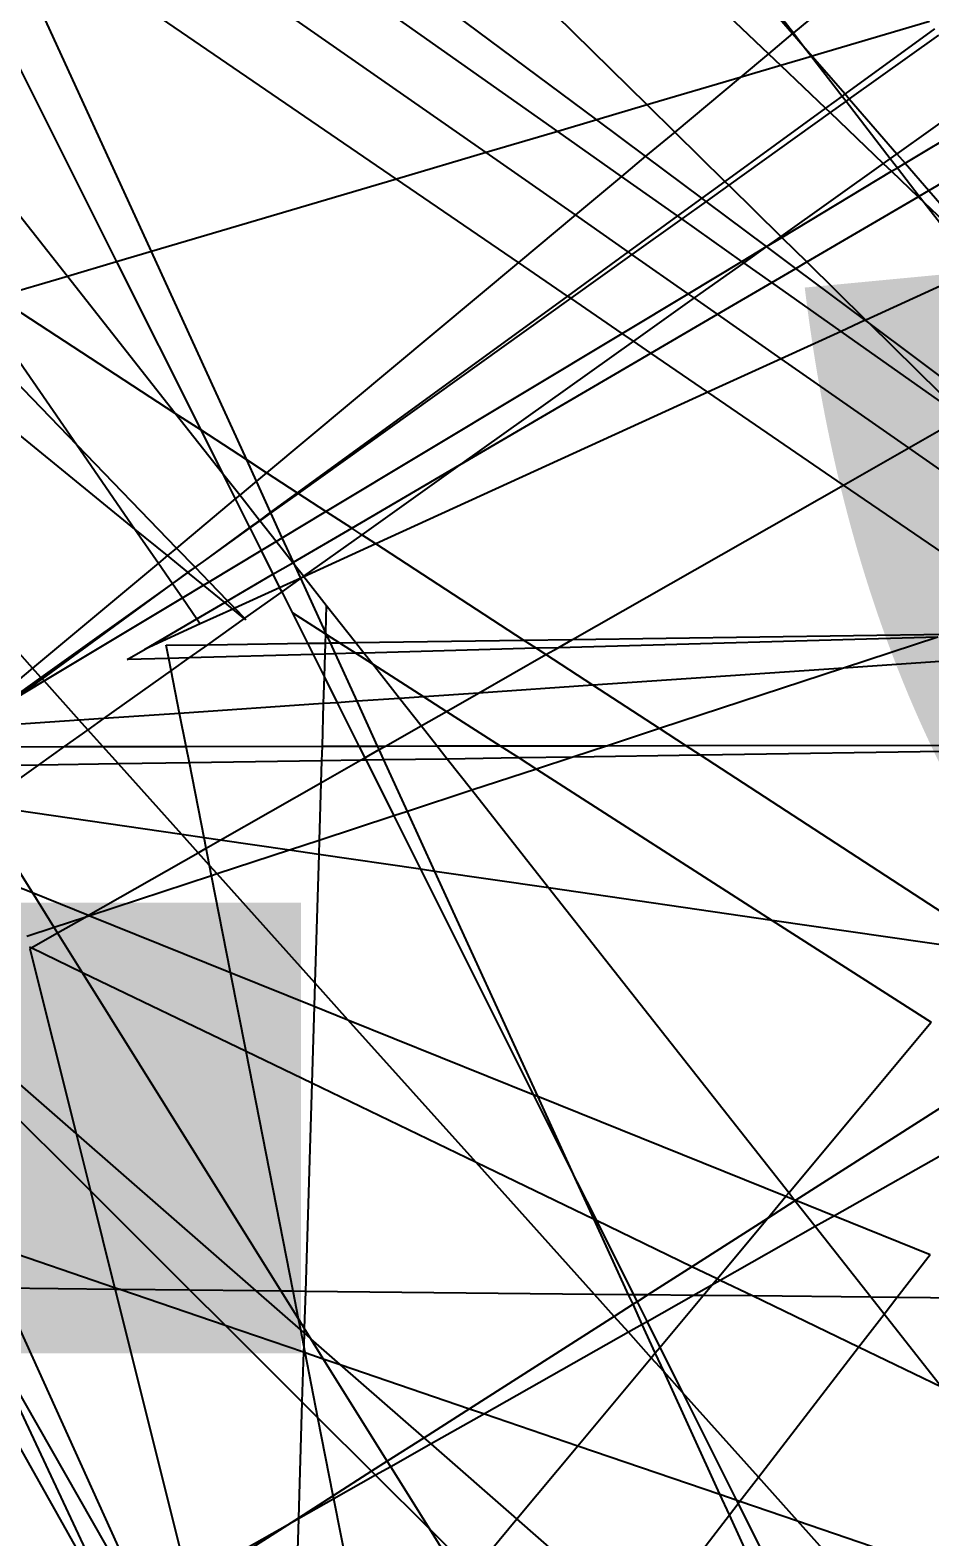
# Model space of a CAD drawing. Header units: metres. Extents: x 0 to 1324930, y 0 to 1631912.
# Drawn here: x 253733.53 to 253736.79, y 1630710.01 to 1630715.46 of the extents above; entities that cross this region are included whole.
import ezdxf

# ---------------------------------------------------------------- set-up
doc = ezdxf.new("R2010")
doc.units = ezdxf.units.M
doc.header["$MEASUREMENT"] = 0
doc.layers.add('limites_parcelles', color=7, linetype='Continuous')
doc.layers.add('Numero_TF', color=7, linetype='Continuous', lineweight=0)
doc.styles.add('Style-Arial', font='arial.ttf')

msp = doc.modelspace()

# ---------------------------------------------------------------- linework, layer by layer
at = {"layer": 'limites_parcelles'}
for p, q in [((253733.91277, 1630718.52804), (253736.29219, 1630715.44499)), ((253733.87153, 1630718.23282), (253736.28965, 1630715.44286)), ((253733.79303, 1630717.67099), (253736.20222, 1630715.36983)), ((253733.72591, 1630717.19064), (253735.76392, 1630715.18466)), ((253735.58176, 1630715.13075), (253733.64071, 1630716.58083)), ((253735.44053, 1630715.08896), (253733.61256, 1630716.37939)), ((253735.18197, 1630715.01244), (253733.57821, 1630716.13348)), ((253734.85782, 1630714.91652), (253733.53478, 1630715.82268)), ((253736.62921, 1630715.72655), (253736.29219, 1630715.44499)), ((253733.97185, 1630714.65434), (253733.51203, 1630715.65986)), ((253736.28965, 1630715.44286), (253736.20222, 1630715.36983)), ((253736.29219, 1630715.44499), (253736.28965, 1630715.44286)), ((253736.28965, 1630715.44286), (253736.32786, 1630715.39878)), ((253736.29219, 1630715.44499), (253736.32786, 1630715.39878)), ((253736.78473, 1630715.48674), (253736.36044, 1630715.36118)), ((253736.80214, 1630715.4599), (253736.47896, 1630715.22444)), ((253736.81675, 1630715.43738), (253736.49444, 1630715.20658)), ((253736.32786, 1630715.39878), (253736.35754, 1630715.36032)), ((253736.32786, 1630715.39878), (253736.36044, 1630715.36118)), ((253733.47112, 1630715.36703), (253733.84619, 1630714.61715)), ((253736.20222, 1630715.36983), (253736.09941, 1630715.28394)), ((253736.24656, 1630715.32748), (253736.09941, 1630715.28394)), ((253736.20222, 1630715.36983), (253736.24656, 1630715.32748)), ((253736.35754, 1630715.36032), (253736.24656, 1630715.32748)), ((253736.24656, 1630715.32748), (253736.40832, 1630715.17297)), ((253736.36044, 1630715.36118), (253736.35754, 1630715.36032)), ((253736.35754, 1630715.36032), (253736.46837, 1630715.21672)), ((253736.36044, 1630715.36118), (253736.47896, 1630715.22444)), ((253736.09941, 1630715.28394), (253735.76392, 1630715.18466)), ((253736.09941, 1630715.28394), (253735.86339, 1630715.08675)), ((253736.46837, 1630715.21672), (253736.40832, 1630715.17297)), ((253736.47896, 1630715.22444), (253736.46837, 1630715.21672)), ((253736.46837, 1630715.21672), (253736.48268, 1630715.19817)), ((253736.47896, 1630715.22444), (253736.49444, 1630715.20658)), ((253736.95955, 1630715.21717), (253736.66633, 1630715.00826)), ((253735.76392, 1630715.18466), (253735.58176, 1630715.13075)), ((253735.76392, 1630715.18466), (253735.86339, 1630715.08675)), ((253736.40832, 1630715.17297), (253736.04485, 1630714.90814)), ((253736.40832, 1630715.17297), (253736.42511, 1630715.15694)), ((253736.48268, 1630715.19817), (253736.42511, 1630715.15694)), ((253736.49444, 1630715.20658), (253736.48268, 1630715.19817)), ((253736.48268, 1630715.19817), (253736.64241, 1630714.99121)), ((253736.49444, 1630715.20658), (253736.66633, 1630715.00826)), ((253735.58176, 1630715.13075), (253735.44053, 1630715.08896)), ((253735.75824, 1630714.99891), (253735.58176, 1630715.13075)), ((253736.42511, 1630715.15694), (253736.05867, 1630714.89454)), ((253736.42511, 1630715.15694), (253736.61732, 1630714.97334)), ((253736.69606, 1630714.97395), (253736.99905, 1630715.15627)), ((253735.44053, 1630715.08896), (253735.18197, 1630715.01244)), ((253735.67115, 1630714.92615), (253735.44053, 1630715.08896)), ((253735.86339, 1630715.08675), (253735.75824, 1630714.99891)), ((253735.86339, 1630715.08675), (253736.04485, 1630714.90814)), ((253735.18197, 1630715.01244), (253734.85782, 1630714.91652)), ((253735.50454, 1630714.78696), (253735.18197, 1630715.01244)), ((253735.75824, 1630714.99891), (253735.67115, 1630714.92615)), ((253735.96126, 1630714.84724), (253735.75824, 1630714.99891)), ((253736.66633, 1630715.00826), (253736.64241, 1630714.99121)), ((253736.66633, 1630715.00826), (253736.69606, 1630714.97395)), ((253736.78157, 1630714.8753), (253737.07126, 1630715.04492)), ((253736.61732, 1630714.97334), (253736.24681, 1630714.70936)), ((253736.25042, 1630714.7058), (253736.64736, 1630714.94465)), ((253736.64241, 1630714.99121), (253736.61732, 1630714.97334)), ((253736.61732, 1630714.97334), (253736.64736, 1630714.94465)), ((253736.64241, 1630714.99121), (253736.66852, 1630714.95738)), ((253736.64736, 1630714.94465), (253736.66852, 1630714.95738)), ((253736.64736, 1630714.94465), (253736.74338, 1630714.85293)), ((253736.66852, 1630714.95738), (253736.69606, 1630714.97395)), ((253736.66852, 1630714.95738), (253736.74734, 1630714.85525)), ((253736.69606, 1630714.97395), (253736.78157, 1630714.8753)), ((253733.66842, 1630714.56455), (253733.40567, 1630714.8986)), ((253734.85782, 1630714.91652), (253733.97185, 1630714.65434)), ((253735.29841, 1630714.61475), (253734.85782, 1630714.91652)), ((253735.67115, 1630714.92615), (253735.50454, 1630714.78696)), ((253735.8735, 1630714.7833), (253735.67115, 1630714.92615)), ((253736.04485, 1630714.90814), (253735.96126, 1630714.84724)), ((253736.05867, 1630714.89454), (253735.97661, 1630714.83577)), ((253736.04485, 1630714.90814), (253736.05867, 1630714.89454)), ((253736.05867, 1630714.89454), (253736.24681, 1630714.70936)), ((253735.96126, 1630714.84724), (253735.8735, 1630714.7833)), ((253735.97661, 1630714.83577), (253735.88852, 1630714.7727)), ((253735.97661, 1630714.83577), (253735.96126, 1630714.84724)), ((253736.19512, 1630714.67253), (253735.97661, 1630714.83577)), ((253736.34057, 1630714.61707), (253736.74338, 1630714.85293)), ((253736.74338, 1630714.85293), (253736.74734, 1630714.85525)), ((253736.74338, 1630714.85293), (253736.76523, 1630714.83206)), ((253736.74734, 1630714.85525), (253736.78157, 1630714.8753)), ((253736.74734, 1630714.85525), (253736.76523, 1630714.83206)), ((253736.78157, 1630714.8753), (253737.00797, 1630714.61409)), ((253735.50454, 1630714.78696), (253735.29841, 1630714.61475)), ((253735.69541, 1630714.65354), (253735.50454, 1630714.78696)), ((253735.8735, 1630714.7833), (253735.69541, 1630714.65354)), ((253735.88852, 1630714.7727), (253735.8735, 1630714.7833)), ((253736.76523, 1630714.83206), (253736.95288, 1630714.58893)), ((253736.76523, 1630714.83206), (253736.99814, 1630714.6096)), ((253735.88852, 1630714.7727), (253735.70892, 1630714.64409)), ((253736.10621, 1630714.61903), (253735.88852, 1630714.7727)), ((253736.10621, 1630714.61903), (253736.19511, 1630714.67252)), ((253736.19511, 1630714.67252), (253736.11315, 1630714.61413)), ((253736.19511, 1630714.67252), (253736.19512, 1630714.67253)), ((253736.24681, 1630714.70936), (253736.19512, 1630714.67253)), ((253736.19512, 1630714.67253), (253736.25042, 1630714.7058)), ((253736.30065, 1630714.59369), (253736.19512, 1630714.67253)), ((253736.24681, 1630714.70936), (253736.25042, 1630714.7058)), ((253736.25042, 1630714.7058), (253736.34057, 1630714.61707)), ((253733.84619, 1630714.61715), (253733.66842, 1630714.56455)), ((253733.97185, 1630714.65434), (253733.84619, 1630714.61715)), ((253733.84619, 1630714.61715), (253734.15024, 1630714.00926)), ((253734.31629, 1630713.90112), (253733.97185, 1630714.65434)), ((253735.69541, 1630714.65354), (253735.4756, 1630714.49339)), ((253735.70892, 1630714.64409), (253735.48729, 1630714.48539)), ((253735.70892, 1630714.64409), (253735.69541, 1630714.65354)), ((253735.91198, 1630714.50216), (253735.70892, 1630714.64409)), ((253735.91198, 1630714.50216), (253736.10621, 1630714.61903)), ((253736.11315, 1630714.61413), (253736.10621, 1630714.61903)), ((253736.30065, 1630714.59369), (253736.34057, 1630714.61707)), ((253736.34057, 1630714.61707), (253736.5542, 1630714.4068)), ((253733.66842, 1630714.56455), (253733.41348, 1630714.4891)), ((253734.05787, 1630714.06942), (253733.66842, 1630714.56455)), ((253735.29841, 1630714.61475), (253734.38817, 1630713.8543)), ((253735.4756, 1630714.49339), (253735.29841, 1630714.61475)), ((253736.11315, 1630714.61413), (253735.9342, 1630714.48663)), ((253736.21398, 1630714.54294), (253736.11315, 1630714.61413)), ((253736.21398, 1630714.54294), (253736.30065, 1630714.59369)), ((253736.5521, 1630714.40584), (253736.30065, 1630714.59369)), ((253736.95288, 1630714.58893), (253736.5542, 1630714.4068)), ((253736.01789, 1630714.42812), (253736.21398, 1630714.54294)), ((253736.46474, 1630714.36593), (253736.21398, 1630714.54294)), ((253733.34786, 1630714.46968), (253733.70256, 1630713.95513)), ((253734.05787, 1630714.06942), (253733.41348, 1630714.4891)), ((253735.4756, 1630714.49339), (253734.4992, 1630713.78199)), ((253735.48729, 1630714.48539), (253734.50224, 1630713.78001)), ((253735.48729, 1630714.48539), (253735.4756, 1630714.49339)), ((253735.67287, 1630714.35828), (253735.48729, 1630714.48539)), ((253735.67287, 1630714.35828), (253735.91198, 1630714.50216)), ((253735.9342, 1630714.48663), (253735.71426, 1630714.32993)), ((253735.9342, 1630714.48663), (253735.91198, 1630714.50216)), ((253736.01789, 1630714.42812), (253735.9342, 1630714.48663)), ((253735.77691, 1630714.28702), (253736.01789, 1630714.42812)), ((253736.24831, 1630714.26706), (253736.01789, 1630714.42812)), ((253736.5521, 1630714.40584), (253736.46474, 1630714.36593)), ((253736.5542, 1630714.4068), (253736.5521, 1630714.40584)), ((253736.56482, 1630714.39634), (253736.5521, 1630714.40584)), ((253736.5542, 1630714.4068), (253736.56482, 1630714.39634)), ((253734.60289, 1630713.71445), (253735.67287, 1630714.35828)), ((253735.71426, 1630714.32993), (253735.67287, 1630714.35828)), ((253736.46474, 1630714.36593), (253736.24831, 1630714.26706)), ((253736.90407, 1630714.05579), (253736.46474, 1630714.36593)), ((253736.56482, 1630714.39634), (253736.90834, 1630714.05822)), ((253736.9702, 1630714.0935), (253736.56482, 1630714.39634)), ((253733.32802, 1630714.34284), (253733.70256, 1630713.95513)), ((253735.71426, 1630714.32993), (253735.0872, 1630713.88316)), ((253735.77691, 1630714.28702), (253735.71426, 1630714.32993)), ((253735.0872, 1630713.88316), (253735.77691, 1630714.28702)), ((253735.98301, 1630714.14586), (253735.77691, 1630714.28702)), ((253736.24831, 1630714.26706), (253735.98301, 1630714.14586)), ((253736.70938, 1630713.94477), (253736.24831, 1630714.26706)), ((253733.91262, 1630713.65039), (253733.3011, 1630714.15014)), ((253735.98301, 1630714.14586), (253734.78254, 1630713.59745)), ((253736.47322, 1630713.81011), (253735.98301, 1630714.14586)), ((253734.22892, 1630713.85195), (253734.05787, 1630714.06942)), ((253734.15024, 1630714.00926), (253734.05787, 1630714.06942)), ((253736.70938, 1630713.94477), (253736.90407, 1630714.05579)), ((253734.15024, 1630714.00926), (253734.22892, 1630713.85195)), ((253734.31629, 1630713.90112), (253734.15024, 1630714.00926)), ((253733.70256, 1630713.95513), (253733.91262, 1630713.65039)), ((253733.70256, 1630713.95513), (253734.06266, 1630713.58235)), ((253736.47322, 1630713.81011), (253736.70938, 1630713.94477)), ((253737.40949, 1630713.45538), (253736.70938, 1630713.94477)), ((253734.35165, 1630713.82378), (253734.31629, 1630713.90112)), ((253734.38817, 1630713.8543), (253734.31629, 1630713.90112)), ((253734.38817, 1630713.8543), (253734.35165, 1630713.82378)), ((253734.4992, 1630713.78199), (253734.38817, 1630713.8543)), ((253734.69578, 1630713.65396), (253735.0872, 1630713.88316)), ((253735.0872, 1630713.88316), (253734.73221, 1630713.63023)), ((253734.22892, 1630713.85195), (253734.27503, 1630713.75977)), ((253734.29096, 1630713.77308), (253734.22892, 1630713.85195)), ((253734.35165, 1630713.82378), (253734.29096, 1630713.77308)), ((253734.40286, 1630713.7118), (253734.35165, 1630713.82378)), ((253735.49382, 1630713.25164), (253736.47322, 1630713.81011)), ((253737.12678, 1630713.36248), (253736.47322, 1630713.81011)), ((253734.27503, 1630713.75977), (253734.06266, 1630713.58235)), ((253734.29096, 1630713.77308), (253734.27503, 1630713.75977)), ((253734.27503, 1630713.75977), (253734.32676, 1630713.65635)), ((253734.36236, 1630713.68229), (253734.29096, 1630713.77308)), ((253734.4992, 1630713.78199), (253734.40286, 1630713.7118)), ((253734.50224, 1630713.78001), (253734.40388, 1630713.70957)), ((253734.50224, 1630713.78001), (253734.4992, 1630713.78199)), ((253734.60289, 1630713.71445), (253734.50224, 1630713.78001)), ((253734.40286, 1630713.7118), (253734.36236, 1630713.68229)), ((253734.40388, 1630713.70957), (253734.36359, 1630713.68073)), ((253734.40388, 1630713.70957), (253734.40286, 1630713.7118)), ((253734.44507, 1630713.61949), (253734.40388, 1630713.70957)), ((253734.44507, 1630713.61949), (253734.60289, 1630713.71445)), ((253734.69578, 1630713.65396), (253734.60289, 1630713.71445)), ((253733.91262, 1630713.65039), (253733.99721, 1630713.52768)), ((253734.02964, 1630713.55476), (253733.91262, 1630713.65039)), ((253734.32676, 1630713.65635), (253734.1671, 1630713.54003)), ((253734.32749, 1630713.65488), (253734.1671, 1630713.54003)), ((253734.36236, 1630713.68229), (253734.32676, 1630713.65635)), ((253734.32676, 1630713.65635), (253734.32749, 1630713.65488)), ((253734.36359, 1630713.68073), (253734.32749, 1630713.65488)), ((253734.32749, 1630713.65488), (253734.3683, 1630713.57329)), ((253734.36359, 1630713.68073), (253734.36236, 1630713.68229)), ((253734.42246, 1630713.60589), (253734.36359, 1630713.68073)), ((253734.48559, 1630713.53088), (253734.69578, 1630713.65396)), ((253734.73221, 1630713.63023), (253734.69578, 1630713.65396)), ((253734.06266, 1630713.58235), (253734.02964, 1630713.55476)), ((253734.06266, 1630713.58235), (253734.12954, 1630713.51313)), ((253734.3683, 1630713.57329), (253734.42246, 1630713.60589)), ((253734.42246, 1630713.60589), (253734.44507, 1630713.61949)), ((253734.48276, 1630713.52923), (253734.42246, 1630713.60589)), ((253734.48559, 1630713.53088), (253734.44507, 1630713.61949)), ((253734.73221, 1630713.63023), (253734.52143, 1630713.48006)), ((253734.78254, 1630713.59745), (253734.52252, 1630713.47867)), ((253734.78254, 1630713.59745), (253734.73221, 1630713.63023)), ((253735.3174, 1630713.24911), (253734.78254, 1630713.59745)), ((253733.99721, 1630713.52768), (253733.54255, 1630713.14783)), ((253734.02964, 1630713.55476), (253733.99721, 1630713.52768)), ((253733.99721, 1630713.52768), (253734.04766, 1630713.4545)), ((253734.10345, 1630713.49445), (253734.02964, 1630713.55476)), ((253734.1671, 1630713.54003), (253734.12954, 1630713.51313)), ((253734.1671, 1630713.54003), (253734.12981, 1630713.51285)), ((253734.18055, 1630713.46032), (253734.3683, 1630713.57329)), ((253734.3683, 1630713.57329), (253734.41127, 1630713.48737)), ((253734.41127, 1630713.48737), (253734.48276, 1630713.52923)), ((253734.48276, 1630713.52923), (253734.48559, 1630713.53088)), ((253734.49133, 1630713.51833), (253734.48276, 1630713.52923)), ((253734.49133, 1630713.51833), (253734.48559, 1630713.53088)), ((253734.10345, 1630713.49445), (253734.04766, 1630713.4545)), ((253734.10396, 1630713.49402), (253734.04835, 1630713.4535)), ((253734.12954, 1630713.51313), (253734.10345, 1630713.49445)), ((253734.10396, 1630713.49402), (253734.10345, 1630713.49445)), ((253734.12981, 1630713.51285), (253734.10396, 1630713.49402)), ((253734.16019, 1630713.44807), (253734.10396, 1630713.49402)), ((253734.12954, 1630713.51313), (253734.12981, 1630713.51285)), ((253734.12981, 1630713.51285), (253734.18055, 1630713.46032)), ((253734.24722, 1630713.39131), (253734.41127, 1630713.48737)), ((253734.41127, 1630713.48737), (253734.43551, 1630713.43892)), ((253734.51172, 1630713.47374), (253734.43551, 1630713.43892)), ((253734.51193, 1630713.47328), (253734.44291, 1630713.42411)), ((253734.51172, 1630713.47374), (253734.49133, 1630713.51833)), ((253734.52143, 1630713.48006), (253734.49133, 1630713.51833)), ((253734.51407, 1630713.47481), (253734.51172, 1630713.47374)), ((253734.51193, 1630713.47328), (253734.51172, 1630713.47374)), ((253734.51407, 1630713.47481), (253734.51193, 1630713.47328)), ((253734.60119, 1630713.27809), (253734.51193, 1630713.47328)), ((253734.52143, 1630713.48006), (253734.51407, 1630713.47481)), ((253734.52252, 1630713.47867), (253734.51407, 1630713.47481)), ((253734.52252, 1630713.47867), (253734.52143, 1630713.48006)), ((253734.60415, 1630713.3749), (253734.52252, 1630713.47867)), ((253734.04766, 1630713.4545), (253733.5726, 1630713.11431)), ((253734.04835, 1630713.4535), (253733.57663, 1630713.10981)), ((253734.04766, 1630713.4545), (253734.04835, 1630713.4535)), ((253734.04835, 1630713.4535), (253734.08378, 1630713.4021)), ((253734.08378, 1630713.4021), (253734.16019, 1630713.44807)), ((253734.16019, 1630713.44807), (253734.18055, 1630713.46032)), ((253734.23699, 1630713.38532), (253734.16019, 1630713.44807)), ((253734.18055, 1630713.46032), (253734.24722, 1630713.39131)), ((253734.43551, 1630713.43892), (253734.27296, 1630713.36466)), ((253734.44291, 1630713.42411), (253734.30823, 1630713.32815)), ((253734.43551, 1630713.43892), (253734.44291, 1630713.42411)), ((253734.44291, 1630713.42411), (253734.48012, 1630713.34972)), ((253733.54255, 1630713.14783), (253733.3203, 1630713.39571)), ((253733.58413, 1630713.10145), (253734.08378, 1630713.4021)), ((253734.08378, 1630713.4021), (253734.13608, 1630713.32623)), ((253734.13608, 1630713.32623), (253734.23699, 1630713.38532)), ((253734.23699, 1630713.38532), (253734.24722, 1630713.39131)), ((253734.26609, 1630713.36153), (253734.23699, 1630713.38532)), ((253734.24722, 1630713.39131), (253734.27296, 1630713.36466)), ((253734.27296, 1630713.36466), (253734.26609, 1630713.36153)), ((253734.27296, 1630713.36466), (253734.30823, 1630713.32815)), ((253734.60415, 1630713.3749), (253734.60119, 1630713.27809)), ((253734.70994, 1630713.2404), (253734.60415, 1630713.3749)), ((253733.9489, 1630713.21663), (253734.13608, 1630713.32623)), ((253734.13608, 1630713.32623), (253734.14871, 1630713.3079)), ((253734.26609, 1630713.36153), (253734.14871, 1630713.3079)), ((253734.30754, 1630713.32766), (253734.17429, 1630713.23272)), ((253734.30754, 1630713.32766), (253734.26609, 1630713.36153)), ((253734.30823, 1630713.32815), (253734.30754, 1630713.32766)), ((253734.31308, 1630713.32313), (253734.30754, 1630713.32766)), ((253734.30823, 1630713.32815), (253734.31308, 1630713.32313)), ((253734.48012, 1630713.34972), (253734.53605, 1630713.23791)), ((253734.48012, 1630713.34972), (253734.60101, 1630713.27215)), ((253734.14871, 1630713.3079), (253733.9489, 1630713.21663)), ((253734.60101, 1630713.27215), (253734.59999, 1630713.23882)), ((253734.60119, 1630713.27809), (253734.60101, 1630713.27215)), ((253734.60101, 1630713.27215), (253734.60511, 1630713.26952)), ((253734.60511, 1630713.26952), (253734.60119, 1630713.27809)), ((253734.61902, 1630713.2391), (253734.60511, 1630713.26952)), ((253734.60511, 1630713.26952), (253734.65179, 1630713.23957)), ((253736.81492, 1630713.26), (253735.44164, 1630713.22188)), ((253735.49382, 1630713.25164), (253736.84857, 1630713.27106)), ((253736.81492, 1630713.26), (253736.47342, 1630713.14777)), ((253733.88404, 1630713.17865), (253733.9489, 1630713.21663)), ((253734.02575, 1630713.23059), (253734.17429, 1630713.23272)), ((253734.03512, 1630713.18284), (253734.02575, 1630713.23059)), ((253734.17429, 1630713.23272), (253734.10708, 1630713.18484)), ((253734.17429, 1630713.23272), (253734.53605, 1630713.23791)), ((253734.53605, 1630713.23791), (253734.59999, 1630713.23882)), ((253734.53605, 1630713.23791), (253734.55635, 1630713.19731)), ((253734.59999, 1630713.23882), (253734.59876, 1630713.19848)), ((253734.59999, 1630713.23882), (253734.61902, 1630713.2391)), ((253734.61902, 1630713.2391), (253734.65179, 1630713.23957)), ((253734.6371, 1630713.19955), (253734.61902, 1630713.2391)), ((253734.71096, 1630713.2016), (253734.6371, 1630713.19955)), ((253734.65179, 1630713.23957), (253734.70994, 1630713.2404)), ((253734.65179, 1630713.23957), (253734.71096, 1630713.2016)), ((253734.70994, 1630713.2404), (253735.3174, 1630713.24911)), ((253734.73983, 1630713.2024), (253734.70994, 1630713.2404)), ((253734.73983, 1630713.2024), (253734.71096, 1630713.2016)), ((253734.71096, 1630713.2016), (253734.77051, 1630713.16339)), ((253735.36257, 1630713.21968), (253734.73983, 1630713.2024)), ((253734.77051, 1630713.16339), (253734.73983, 1630713.2024)), ((253735.3174, 1630713.24911), (253735.49382, 1630713.25164)), ((253735.36257, 1630713.21968), (253735.3174, 1630713.24911)), ((253735.44164, 1630713.22188), (253735.36257, 1630713.21968)), ((253735.39769, 1630713.19682), (253735.36257, 1630713.21968)), ((253735.39769, 1630713.19682), (253735.44164, 1630713.22188)), ((253735.44164, 1630713.22188), (253735.49382, 1630713.25164)), ((253737.35278, 1630713.20769), (253736.47342, 1630713.14777)), ((253733.54255, 1630713.14783), (253733.4437, 1630713.06524)), ((253733.5726, 1630713.11431), (253733.54255, 1630713.14783)), ((253734.03512, 1630713.18284), (253733.88404, 1630713.17865)), ((253734.10708, 1630713.18484), (253734.03512, 1630713.18284)), ((253734.0436, 1630713.13961), (253734.03512, 1630713.18284)), ((253734.10708, 1630713.18484), (253734.0436, 1630713.13961)), ((253734.55635, 1630713.19731), (253734.10708, 1630713.18484)), ((253734.59876, 1630713.19848), (253734.55635, 1630713.19731)), ((253734.55635, 1630713.19731), (253734.59628, 1630713.11748)), ((253734.59876, 1630713.19848), (253734.59628, 1630713.11748)), ((253734.6371, 1630713.19955), (253734.59876, 1630713.19848)), ((253734.71556, 1630713.02799), (253734.6371, 1630713.19955)), ((253734.8688, 1630713.03843), (253734.77051, 1630713.16339)), ((253734.77051, 1630713.16339), (253734.95599, 1630713.04437)), ((253735.15401, 1630713.05787), (253735.39769, 1630713.19682)), ((253735.56774, 1630713.08606), (253735.39769, 1630713.19682)), ((253736.47342, 1630713.14777), (253735.56774, 1630713.08606)), ((253736.47342, 1630713.14777), (253735.80849, 1630712.92927)), ((253733.5726, 1630713.11431), (253733.45643, 1630713.03113)), ((253733.57663, 1630713.10981), (253733.47512, 1630713.03586)), ((253733.47512, 1630713.03586), (253733.58413, 1630713.10145)), ((253733.57663, 1630713.10981), (253733.5726, 1630713.11431)), ((253733.58413, 1630713.10145), (253733.57663, 1630713.10981)), ((253733.71135, 1630712.95956), (253733.58413, 1630713.10145)), ((253734.0436, 1630713.13961), (253733.79931, 1630712.96555)), ((253734.07407, 1630712.98428), (253734.0436, 1630713.13961)), ((253734.59628, 1630713.11748), (253734.5933, 1630713.01966)), ((253734.59628, 1630713.11748), (253734.6435, 1630713.02308)), ((253734.8688, 1630713.03843), (253734.71556, 1630713.02799)), ((253734.95599, 1630713.04437), (253734.8688, 1630713.03843)), ((253734.94655, 1630712.93957), (253734.8688, 1630713.03843)), ((253735.15401, 1630713.05787), (253734.95599, 1630713.04437)), ((253734.95599, 1630713.04437), (253735.03803, 1630712.99173)), ((253735.03803, 1630712.99173), (253735.15401, 1630713.05787)), ((253735.56774, 1630713.08606), (253735.15401, 1630713.05787)), ((253735.80849, 1630712.92927), (253735.56774, 1630713.08606)), ((253734.07407, 1630712.98428), (253733.79931, 1630712.96555)), ((253734.5933, 1630713.01966), (253734.07407, 1630712.98428)), ((253734.09748, 1630712.86497), (253734.07407, 1630712.98428)), ((253734.5933, 1630713.01966), (253734.5886, 1630712.86578)), ((253734.6435, 1630713.02308), (253734.5933, 1630713.01966)), ((253734.71556, 1630713.02799), (253734.6435, 1630713.02308)), ((253734.6435, 1630713.02308), (253734.72207, 1630712.866)), ((253734.78958, 1630712.86611), (253734.71556, 1630713.02799)), ((253734.94655, 1630712.93957), (253735.03803, 1630712.99173)), ((253735.03803, 1630712.99173), (253735.23267, 1630712.86684)), ((253733.71135, 1630712.95956), (253733.33523, 1630712.93393)), ((253733.79931, 1630712.96555), (253733.71135, 1630712.95956)), ((253733.74236, 1630712.92498), (253733.71135, 1630712.95956)), ((253733.79931, 1630712.96555), (253733.74236, 1630712.92498)), ((253734.8178, 1630712.86615), (253734.94655, 1630712.93957)), ((253735.00406, 1630712.86646), (253734.94655, 1630712.93957)), ((253735.80849, 1630712.92927), (253735.62047, 1630712.86748)), ((253735.90265, 1630712.86794), (253735.80849, 1630712.92927)), ((253733.74236, 1630712.92498), (253733.65711, 1630712.86424)), ((253733.79661, 1630712.86447), (253733.74236, 1630712.92498)), ((253733.35, 1630712.86374), (253733.65711, 1630712.86424)), ((253733.65711, 1630712.86424), (253733.56292, 1630712.79713)), ((253733.65711, 1630712.86424), (253733.79661, 1630712.86447)), ((253733.79661, 1630712.86447), (253734.09748, 1630712.86497)), ((253733.85307, 1630712.80149), (253733.79661, 1630712.86447)), ((253734.09748, 1630712.86497), (253734.5886, 1630712.86578)), ((253734.10917, 1630712.80534), (253734.09748, 1630712.86497)), ((253734.5886, 1630712.86578), (253734.58697, 1630712.81252)), ((253734.5886, 1630712.86578), (253734.72207, 1630712.866)), ((253734.72207, 1630712.866), (253734.78958, 1630712.86611)), ((253734.72207, 1630712.866), (253734.74325, 1630712.82364)), ((253734.72744, 1630712.81463), (253734.74325, 1630712.82364)), ((253734.74325, 1630712.82364), (253734.7954, 1630712.85338)), ((253734.74325, 1630712.82364), (253734.74761, 1630712.81493)), ((253734.78958, 1630712.86611), (253734.8178, 1630712.86615)), ((253734.7954, 1630712.85338), (253734.78958, 1630712.86611)), ((253734.7954, 1630712.85338), (253734.8178, 1630712.86615)), ((253734.81254, 1630712.81591), (253734.7954, 1630712.85338)), ((253735.04112, 1630712.81934), (253734.81254, 1630712.81591)), ((253734.8178, 1630712.86615), (253735.00406, 1630712.86646)), ((253735.00406, 1630712.86646), (253735.23267, 1630712.86684)), ((253735.04112, 1630712.81934), (253735.00406, 1630712.86646)), ((253735.30062, 1630712.82324), (253735.04112, 1630712.81934)), ((253735.13003, 1630712.70631), (253735.04112, 1630712.81934)), ((253735.23267, 1630712.86684), (253735.62047, 1630712.86748)), ((253735.23267, 1630712.86684), (253735.30062, 1630712.82324)), ((253735.49473, 1630712.82616), (253735.30062, 1630712.82324)), ((253735.30062, 1630712.82324), (253735.36336, 1630712.78299)), ((253735.49473, 1630712.82616), (253735.36336, 1630712.78299)), ((253735.62047, 1630712.86748), (253735.49473, 1630712.82616)), ((253735.95616, 1630712.83309), (253735.49473, 1630712.82616)), ((253735.62047, 1630712.86748), (253735.90265, 1630712.86794)), ((253735.90265, 1630712.86794), (253737.62584, 1630712.87078)), ((253735.95616, 1630712.83309), (253735.90265, 1630712.86794)), ((253737.6152, 1630712.85802), (253735.95616, 1630712.83309)), ((253737.01806, 1630712.14149), (253735.95616, 1630712.83309)), ((253733.56292, 1630712.79713), (253733.36739, 1630712.7942)), ((253733.56292, 1630712.79713), (253733.39633, 1630712.67844)), ((253733.85307, 1630712.80149), (253733.56292, 1630712.79713)), ((253734.10917, 1630712.80534), (253733.85307, 1630712.80149)), ((253734.08212, 1630712.54603), (253733.85307, 1630712.80149)), ((253734.58697, 1630712.81252), (253734.10917, 1630712.80534)), ((253734.16233, 1630712.53438), (253734.10917, 1630712.80534)), ((253734.58454, 1630712.73315), (253734.72744, 1630712.81463)), ((253734.58697, 1630712.81252), (253734.58454, 1630712.73315)), ((253734.72744, 1630712.81463), (253734.58697, 1630712.81252)), ((253734.74761, 1630712.81493), (253734.72744, 1630712.81463)), ((253734.81254, 1630712.81591), (253734.74761, 1630712.81493)), ((253734.74761, 1630712.81493), (253734.84825, 1630712.61371)), ((253734.89758, 1630712.62993), (253734.81254, 1630712.81591)), ((253735.36336, 1630712.78299), (253735.13003, 1630712.70631)), ((253735.36336, 1630712.78299), (253736.21606, 1630712.23584)), ((253734.221, 1630712.52585), (253734.58454, 1630712.73315)), ((253734.58454, 1630712.73315), (253734.57819, 1630712.52497)), ((253735.13003, 1630712.70631), (253734.89758, 1630712.62993)), ((253735.40765, 1630712.35336), (253735.13003, 1630712.70631)), ((253734.08212, 1630712.54603), (253733.40482, 1630712.64449)), ((253734.84825, 1630712.61371), (253734.57819, 1630712.52497)), ((253734.89758, 1630712.62993), (253734.84825, 1630712.61371)), ((253734.84825, 1630712.61371), (253734.94483, 1630712.42063)), ((253734.99674, 1630712.41308), (253734.89758, 1630712.62993)), ((253734.14108, 1630712.48028), (253734.08212, 1630712.54603)), ((253734.16233, 1630712.53438), (253734.08212, 1630712.54603)), ((253733.54212, 1630712.33642), (253733.4415, 1630712.49781)), ((253734.14108, 1630712.48028), (253734.16974, 1630712.49662)), ((253734.16974, 1630712.49662), (253734.16233, 1630712.53438)), ((253734.221, 1630712.52585), (253734.16233, 1630712.53438)), ((253734.16974, 1630712.49662), (253734.221, 1630712.52585)), ((253734.18187, 1630712.43478), (253734.16974, 1630712.49662)), ((253734.4705, 1630712.48958), (253734.221, 1630712.52585)), ((253734.57819, 1630712.52497), (253734.4705, 1630712.48958)), ((253734.57819, 1630712.52497), (253734.57663, 1630712.47415)), ((253733.74518, 1630712.25452), (253734.14108, 1630712.48028)), ((253734.18187, 1630712.43478), (253734.14108, 1630712.48028)), ((253734.4705, 1630712.48958), (253734.20961, 1630712.40384)), ((253734.57663, 1630712.47415), (253734.4705, 1630712.48958)), ((253734.57663, 1630712.47415), (253734.56247, 1630712.0103)), ((253734.94483, 1630712.42063), (253734.57663, 1630712.47415)), ((253734.18925, 1630712.39715), (253733.74968, 1630712.2527)), ((253734.18925, 1630712.39715), (253734.18187, 1630712.43478)), ((253734.20961, 1630712.40384), (253734.18187, 1630712.43478)), ((253734.20961, 1630712.40384), (253734.18925, 1630712.39715)), ((253734.25779, 1630712.04776), (253734.18925, 1630712.39715)), ((253734.56247, 1630712.0103), (253734.20961, 1630712.40384)), ((253734.94483, 1630712.42063), (253735.35209, 1630711.60638)), ((253734.99674, 1630712.41308), (253734.94483, 1630712.42063)), ((253735.3687, 1630711.59968), (253734.99674, 1630712.41308)), ((253735.40765, 1630712.35336), (253734.99674, 1630712.41308)), ((253733.47509, 1630712.36346), (253733.54212, 1630712.33642)), ((253733.62074, 1630712.21033), (253733.54212, 1630712.33642)), ((253733.54212, 1630712.33642), (253733.74518, 1630712.25452)), ((253736.27531, 1630711.25023), (253735.40765, 1630712.35336)), ((253736.21606, 1630712.23584), (253735.40765, 1630712.35336)), ((253733.73152, 1630712.24673), (253733.62074, 1630712.21033)), ((253733.63305, 1630712.19059), (253733.73152, 1630712.24673)), ((253733.73152, 1630712.24673), (253733.74518, 1630712.25452)), ((253733.74968, 1630712.2527), (253733.73152, 1630712.24673)), ((253733.74518, 1630712.25452), (253733.74968, 1630712.2527)), ((253733.74968, 1630712.2527), (253734.25779, 1630712.04776)), ((253736.21606, 1630712.23584), (253736.78986, 1630711.86766)), ((253737.00154, 1630712.12166), (253736.21606, 1630712.23584)), ((253733.62074, 1630712.21033), (253733.52154, 1630712.17773)), ((253733.53738, 1630712.13603), (253733.63305, 1630712.19059)), ((253733.63305, 1630712.19059), (253733.62074, 1630712.21033)), ((253733.7229, 1630712.04649), (253733.63305, 1630712.19059)), ((253733.53738, 1630712.13603), (253733.53122, 1630712.13901)), ((253733.53264, 1630712.13333), (253733.53738, 1630712.13603)), ((253733.53264, 1630712.13333), (253733.69985, 1630711.46462)), ((253733.7229, 1630712.04649), (253733.53738, 1630712.13603)), ((253734.44086, 1630710.89496), (253733.7229, 1630712.04649)), ((253734.31402, 1630711.76115), (253733.7229, 1630712.04649)), ((253734.31402, 1630711.76115), (253734.25779, 1630712.04776)), ((253734.25779, 1630712.04776), (253734.55989, 1630711.92591)), ((253734.56247, 1630712.0103), (253734.55989, 1630711.92591)), ((253734.68245, 1630711.87648), (253734.56247, 1630712.0103)), ((253733.75167, 1630711.25737), (253733.11344, 1630711.8943)), ((253733.69985, 1630711.46462), (253733.17107, 1630711.92715)), ((253734.55989, 1630711.92591), (253734.55136, 1630711.64658)), ((253734.55989, 1630711.92591), (253734.68245, 1630711.87648)), ((253735.14588, 1630711.3596), (253734.68245, 1630711.87648)), ((253734.68245, 1630711.87648), (253735.35209, 1630711.60638)), ((253736.27531, 1630711.25023), (253736.78986, 1630711.86766)), ((253734.48402, 1630710.89452), (253734.31402, 1630711.76115)), ((253734.55136, 1630711.64658), (253734.31402, 1630711.76115)), ((253737.04874, 1630711.70155), (253736.30114, 1630711.22359)), ((253734.55136, 1630711.64658), (253734.52837, 1630710.89406)), ((253735.14588, 1630711.3596), (253734.55136, 1630711.64658)), ((253735.35209, 1630711.60638), (253735.51009, 1630711.29048)), ((253735.35209, 1630711.60638), (253735.3687, 1630711.59968)), ((253735.51009, 1630711.29048), (253735.3687, 1630711.59968)), ((253735.3687, 1630711.59968), (253736.26519, 1630711.23809)), ((253737.20599, 1630711.60065), (253736.44039, 1630711.16742)), ((253733.69985, 1630711.46462), (253733.75167, 1630711.25737)), ((253734.35002, 1630710.8959), (253733.69985, 1630711.46462)), ((253735.57292, 1630710.88331), (253735.14588, 1630711.3596)), ((253735.5727, 1630711.15357), (253735.14588, 1630711.3596)), ((253733.75167, 1630711.25737), (253733.83891, 1630710.90848)), ((253734.11142, 1630710.89836), (253733.75167, 1630711.25737)), ((253735.5727, 1630711.15357), (253735.51009, 1630711.29048)), ((253735.51009, 1630711.29048), (253735.58044, 1630711.14984)), ((253736.19832, 1630711.15785), (253736.26519, 1630711.23809)), ((253736.26519, 1630711.23809), (253736.27531, 1630711.25023)), ((253736.26519, 1630711.23809), (253736.29401, 1630711.22646)), ((253736.29401, 1630711.22646), (253736.27531, 1630711.25023)), ((253736.2979, 1630711.22151), (253736.19832, 1630711.15785)), ((253736.2979, 1630711.22151), (253736.29401, 1630711.22646)), ((253736.29401, 1630711.22646), (253736.30114, 1630711.22359)), ((253736.30114, 1630711.22359), (253736.2979, 1630711.22151)), ((253736.37123, 1630711.12829), (253736.2979, 1630711.22151)), ((253736.30114, 1630711.22359), (253736.44039, 1630711.16742)), ((253735.69687, 1630710.88204), (253735.5727, 1630711.15357)), ((253735.58044, 1630711.14984), (253735.5727, 1630711.15357)), ((253735.58044, 1630711.14984), (253735.71448, 1630710.88185)), ((253735.92536, 1630710.98334), (253735.58044, 1630711.14984)), ((253736.19832, 1630711.15785), (253735.92536, 1630710.98334)), ((253736.0163, 1630710.93944), (253736.19832, 1630711.15785)), ((253736.44039, 1630711.16742), (253736.37123, 1630711.12829)), ((253736.44039, 1630711.16742), (253736.7862, 1630711.02794)), ((253733.35184, 1630711.07502), (253733.83891, 1630710.90848)), ((253736.37123, 1630711.12829), (253736.02774, 1630710.93392)), ((253736.572, 1630710.87303), (253736.37123, 1630711.12829)), ((253736.66613, 1630710.87206), (253736.7862, 1630711.02794)), ((253735.92536, 1630710.98334), (253735.7658, 1630710.88133)), ((253736.0163, 1630710.93944), (253735.92536, 1630710.98334)), ((253735.99738, 1630710.91674), (253735.93178, 1630710.87962)), ((253735.96615, 1630710.87926), (253735.99738, 1630710.91674)), ((253735.99738, 1630710.91674), (253736.0163, 1630710.93944)), ((253736.02774, 1630710.93392), (253735.99738, 1630710.91674)), ((253736.02774, 1630710.93392), (253736.0163, 1630710.93944)), ((253736.14478, 1630710.87742), (253736.02774, 1630710.93392)), ((253733.17004, 1630710.90805), (253733.84945, 1630709.70129)), ((253733.4287, 1630710.90538), (253733.94876, 1630709.75748)), ((253733.84075, 1630710.90114), (253733.4287, 1630710.90538)), ((253733.83891, 1630710.90848), (253733.84075, 1630710.90114)), ((253733.83891, 1630710.90848), (253733.86099, 1630710.90093)), ((253733.84075, 1630710.90114), (253734.10466, 1630709.8457)), ((253733.86099, 1630710.90093), (253733.84075, 1630710.90114)), ((253733.86099, 1630710.90093), (253734.23802, 1630710.77202)), ((253734.11142, 1630710.89836), (253733.86099, 1630710.90093)), ((253734.23802, 1630710.77202), (253734.11142, 1630710.89836)), ((253734.35002, 1630710.8959), (253734.11142, 1630710.89836)), ((253734.51145, 1630710.75469), (253734.35002, 1630710.8959)), ((253734.44086, 1630710.89496), (253734.35002, 1630710.8959)), ((253734.50371, 1630710.79415), (253734.44086, 1630710.89496)), ((253734.48402, 1630710.89452), (253734.44086, 1630710.89496)), ((253734.50371, 1630710.79415), (253734.48402, 1630710.89452)), ((253734.52837, 1630710.89406), (253734.48402, 1630710.89452)), ((253734.52837, 1630710.89406), (253734.52431, 1630710.76112)), ((253735.57292, 1630710.88331), (253734.52837, 1630710.89406)), ((253735.64433, 1630710.80367), (253735.57292, 1630710.88331)), ((253735.69687, 1630710.88204), (253735.57292, 1630710.88331)), ((253735.71272, 1630710.84739), (253735.69687, 1630710.88204)), ((253735.71448, 1630710.88185), (253735.69687, 1630710.88204)), ((253735.72711, 1630710.85659), (253735.71272, 1630710.84739)), ((253735.71448, 1630710.88185), (253735.72711, 1630710.85659)), ((253735.7658, 1630710.88133), (253735.71448, 1630710.88185)), ((253735.7658, 1630710.88133), (253735.72711, 1630710.85659)), ((253735.72711, 1630710.85659), (253735.76329, 1630710.78427)), ((253735.93178, 1630710.87962), (253735.76329, 1630710.78427)), ((253735.93178, 1630710.87962), (253735.7658, 1630710.88133)), ((253735.80968, 1630710.69151), (253735.96615, 1630710.87926)), ((253735.96615, 1630710.87926), (253735.93178, 1630710.87962)), ((253736.14478, 1630710.87742), (253735.96615, 1630710.87926)), ((253736.52784, 1630710.69252), (253736.14478, 1630710.87742)), ((253736.572, 1630710.87303), (253736.14478, 1630710.87742)), ((253736.61994, 1630710.81208), (253736.572, 1630710.87303)), ((253736.66613, 1630710.87206), (253736.572, 1630710.87303)), ((253736.61994, 1630710.81208), (253736.66613, 1630710.87206)), ((253737.18594, 1630710.86671), (253736.66613, 1630710.87206)), ((253735.64433, 1630710.80367), (253735.12204, 1630710.46975)), ((253735.71272, 1630710.84739), (253735.64433, 1630710.80367)), ((253735.69591, 1630710.74614), (253735.64433, 1630710.80367)), ((253735.74604, 1630710.77451), (253735.71272, 1630710.84739)), ((253736.52784, 1630710.69252), (253736.61994, 1630710.81208)), ((253736.82791, 1630710.54767), (253736.61994, 1630710.81208)), ((253733.35161, 1630710.77459), (253733.85355, 1630709.70361)), ((253733.35161, 1630710.77459), (253733.93635, 1630709.75046)), ((253734.51616, 1630710.49444), (253734.23802, 1630710.77202)), ((253734.23802, 1630710.77202), (253734.52168, 1630710.67503)), ((253734.51145, 1630710.75469), (253734.50371, 1630710.79415)), ((253734.52431, 1630710.76112), (253734.50371, 1630710.79415)), ((253734.52241, 1630710.69886), (253734.51145, 1630710.75469)), ((253734.52378, 1630710.74391), (253734.51145, 1630710.75469)), ((253734.52431, 1630710.76112), (253734.52378, 1630710.74391)), ((253734.54855, 1630710.72225), (253734.52431, 1630710.76112)), ((253735.74604, 1630710.77451), (253735.69591, 1630710.74614)), ((253735.76329, 1630710.78427), (253735.74604, 1630710.77451)), ((253735.7931, 1630710.67161), (253735.74604, 1630710.77451)), ((253735.76329, 1630710.78427), (253735.80968, 1630710.69151)), ((253734.52241, 1630710.69886), (253734.52168, 1630710.67503)), ((253734.52378, 1630710.74391), (253734.52241, 1630710.69886)), ((253734.52747, 1630710.67305), (253734.52241, 1630710.69886)), ((253734.54855, 1630710.72225), (253734.52378, 1630710.74391)), ((253734.59324, 1630710.65056), (253734.54855, 1630710.72225)), ((253734.65441, 1630710.62964), (253734.54855, 1630710.72225)), ((253735.69591, 1630710.74614), (253735.17529, 1630710.45154)), ((253735.77847, 1630710.65406), (253735.69591, 1630710.74614)), ((253734.52168, 1630710.67503), (253734.51616, 1630710.49444)), ((253734.52168, 1630710.67503), (253734.52747, 1630710.67305)), ((253734.57379, 1630710.43693), (253734.52747, 1630710.67305)), ((253734.52747, 1630710.67305), (253734.59324, 1630710.65056)), ((253734.82456, 1630710.27956), (253734.59324, 1630710.65056)), ((253734.59324, 1630710.65056), (253734.65441, 1630710.62964)), ((253735.51337, 1630710.33595), (253735.77847, 1630710.65406)), ((253735.77847, 1630710.65406), (253735.7931, 1630710.67161)), ((253735.8247, 1630710.60251), (253735.77847, 1630710.65406)), ((253735.7931, 1630710.67161), (253735.80968, 1630710.69151)), ((253735.8247, 1630710.60251), (253735.7931, 1630710.67161)), ((253735.80968, 1630710.69151), (253735.89142, 1630710.52808)), ((253736.16563, 1630710.22225), (253736.52784, 1630710.69252)), ((253736.82791, 1630710.54767), (253736.52784, 1630710.69252)), ((253734.95748, 1630710.36454), (253734.65441, 1630710.62964)), ((253734.65441, 1630710.62964), (253735.12204, 1630710.46975)), ((253736.02688, 1630710.16036), (253735.8247, 1630710.60251)), ((253735.89142, 1630710.52808), (253735.8247, 1630710.60251)), ((253734.51616, 1630710.49444), (253734.50333, 1630710.07419)), ((253734.57379, 1630710.43693), (253734.51616, 1630710.49444)), ((253735.89142, 1630710.52808), (253736.08534, 1630710.14037)), ((253736.16563, 1630710.22225), (253735.89142, 1630710.52808)), ((253734.62917, 1630710.15464), (253734.57379, 1630710.43693)), ((253734.76783, 1630710.24329), (253734.57379, 1630710.43693)), ((253735.12204, 1630710.46975), (253734.95748, 1630710.36454)), ((253735.17529, 1630710.45154), (253734.98265, 1630710.34253)), ((253735.12204, 1630710.46975), (253735.17529, 1630710.45154)), ((253735.17529, 1630710.45154), (253735.51337, 1630710.33595)), ((253734.95748, 1630710.36454), (253734.82456, 1630710.27956)), ((253734.98265, 1630710.34253), (253734.83677, 1630710.25998)), ((253734.98265, 1630710.34253), (253734.95748, 1630710.36454)), ((253735.29278, 1630710.07125), (253734.98265, 1630710.34253)), ((253735.29278, 1630710.07125), (253735.51337, 1630710.33595)), ((253735.51337, 1630710.33595), (253736.02688, 1630710.16036)), ((253734.82456, 1630710.27956), (253734.76783, 1630710.24329)), ((253734.83677, 1630710.25998), (253734.7821, 1630710.22905)), ((253734.83677, 1630710.25998), (253734.82456, 1630710.27956)), ((253734.97785, 1630710.03369), (253734.83677, 1630710.25998)), ((253734.76783, 1630710.24329), (253734.62917, 1630710.15464)), ((253734.7821, 1630710.22905), (253734.63131, 1630710.14372)), ((253734.7821, 1630710.22905), (253734.76783, 1630710.24329)), ((253734.97785, 1630710.03369), (253734.7821, 1630710.22905)), ((253736.09898, 1630710.13571), (253736.16563, 1630710.22225)), ((253736.307, 1630710.06459), (253736.16563, 1630710.22225)), ((253734.62917, 1630710.15464), (253734.50333, 1630710.07419)), ((253734.63131, 1630710.14372), (253734.62917, 1630710.15464)), ((253736.06081, 1630710.08616), (253736.02688, 1630710.16036)), ((253736.02688, 1630710.16036), (253736.08534, 1630710.14037)), ((253734.63131, 1630710.14372), (253734.50324, 1630710.07125)), ((253734.76885, 1630709.44258), (253734.63131, 1630710.14372)), ((253736.06081, 1630710.08616), (253736.09213, 1630710.12682)), ((253736.08534, 1630710.14037), (253736.09213, 1630710.12682)), ((253736.08534, 1630710.14037), (253736.09898, 1630710.13571)), ((253736.09213, 1630710.12682), (253736.09898, 1630710.13571)), ((253736.09213, 1630710.12682), (253736.4906, 1630709.33013)), ((253736.09898, 1630710.13571), (253736.307, 1630710.06459)), ((253734.46395, 1630710.04901), (253734.10466, 1630709.8457)), ((253734.46395, 1630710.04901), (253734.11035, 1630709.82295)), ((253734.50333, 1630710.07419), (253734.46395, 1630710.04901)), ((253734.50324, 1630710.07125), (253734.46395, 1630710.04901)), ((253734.50324, 1630710.07125), (253734.4732, 1630709.08781)), ((253734.50333, 1630710.07419), (253734.50324, 1630710.07125)), ((253735.13269, 1630709.87917), (253735.29278, 1630710.07125)), ((253735.74479, 1630709.67587), (253735.29278, 1630710.07125)), ((253735.74479, 1630709.67587), (253736.06081, 1630710.08616)), ((253736.44007, 1630709.25679), (253736.06081, 1630710.08616)), ((253736.69697, 1630709.62965), (253736.307, 1630710.06459)), ((253736.307, 1630710.06459), (253736.86515, 1630709.87374)), ((253735.09923, 1630709.83901), (253734.97785, 1630710.03369)), ((253735.13269, 1630709.87917), (253734.97785, 1630710.03369))]:
    msp.add_line(p, q, dxfattribs=at)

# ---------------------------------------------------------------- texts
at = {"layer": 'numero_tf', "color": 4, "linetype": 'Continuous', "lineweight": 0, "style": 'Style-Arial'}
msp.add_text('TF 1136', height=15, dxfattribs=at).set_placement((253680.81149, 1630710.67048))

doc.saveas('drawing.dxf')
